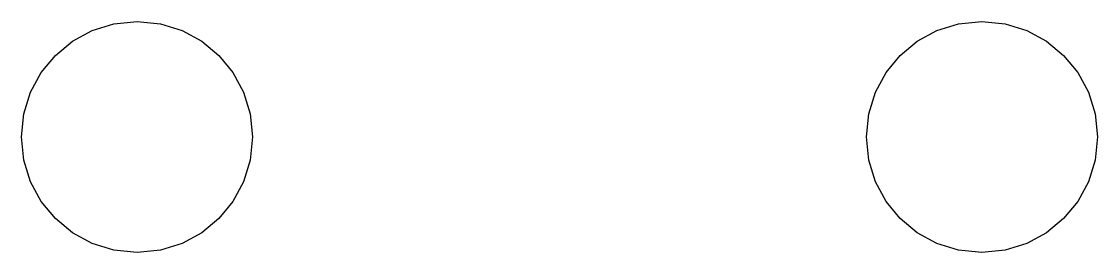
# Model space of a CAD drawing. Extents: x 23.1 to 76, y 23.8 to 35.1.
import ezdxf

# ---------------------------------------------------------------- set-up
doc = ezdxf.new("R2010")
doc.units = 0
doc.layers.add('Layer_1', color=7, linetype='CONTINUOUS')

msp = doc.modelspace()

# ---------------------------------------------------------------- linework, layer by layer
at = {"layer": 'Layer_1', "color": 1}
for points in [[(34.465854, 29.460247), (34.350468, 28.315647), (34.019537, 27.249561), (33.495899, 26.284829), (32.802391, 25.44429), (31.961854, 24.750782), (30.997123, 24.227144), (29.931037, 23.896213), (28.786437, 23.780827), (27.641836, 23.896213), (26.57575, 24.227144), (25.611019, 24.750782), (24.770479, 25.44429), (24.076972, 26.284829), (23.553334, 27.249561), (23.222403, 28.315647), (23.107016, 29.460247), (23.222403, 30.604847), (23.553334, 31.670933), (24.076972, 32.635665), (24.770479, 33.476201), (25.611019, 34.169709), (26.57575, 34.693347), (27.641836, 35.024278), (28.786437, 35.139664), (29.931037, 35.024278), (30.997123, 34.693347), (31.961852, 34.169709), (32.802391, 33.476201), (33.495899, 32.635662), (34.019537, 31.670933), (34.350468, 30.604847), (34.465854, 29.460247)], [(75.992842, 29.460247), (75.877455, 28.315647), (75.546524, 27.249561), (75.022886, 26.284829), (74.329379, 25.44429), (73.488839, 24.750782), (72.524108, 24.227144), (71.458022, 23.896213), (70.313422, 23.780827), (69.168821, 23.896213), (68.102735, 24.227144), (67.138004, 24.750782), (66.297467, 25.44429), (65.60396, 26.284829), (65.080322, 27.249561), (64.749391, 28.315647), (64.634004, 29.460247), (64.749391, 30.604847), (65.080322, 31.670933), (65.60396, 32.635662), (66.297467, 33.476201), (67.138007, 34.169709), (68.102735, 34.693347), (69.168821, 35.024278), (70.313422, 35.139664), (71.458022, 35.024278), (72.524108, 34.693347), (73.488839, 34.169709), (74.329379, 33.476201), (75.022886, 32.635665), (75.546524, 31.670933), (75.877455, 30.604847), (75.992842, 29.460247)]]:
    msp.add_lwpolyline(points, close=True, dxfattribs=at)

doc.saveas('drawing.dxf')
